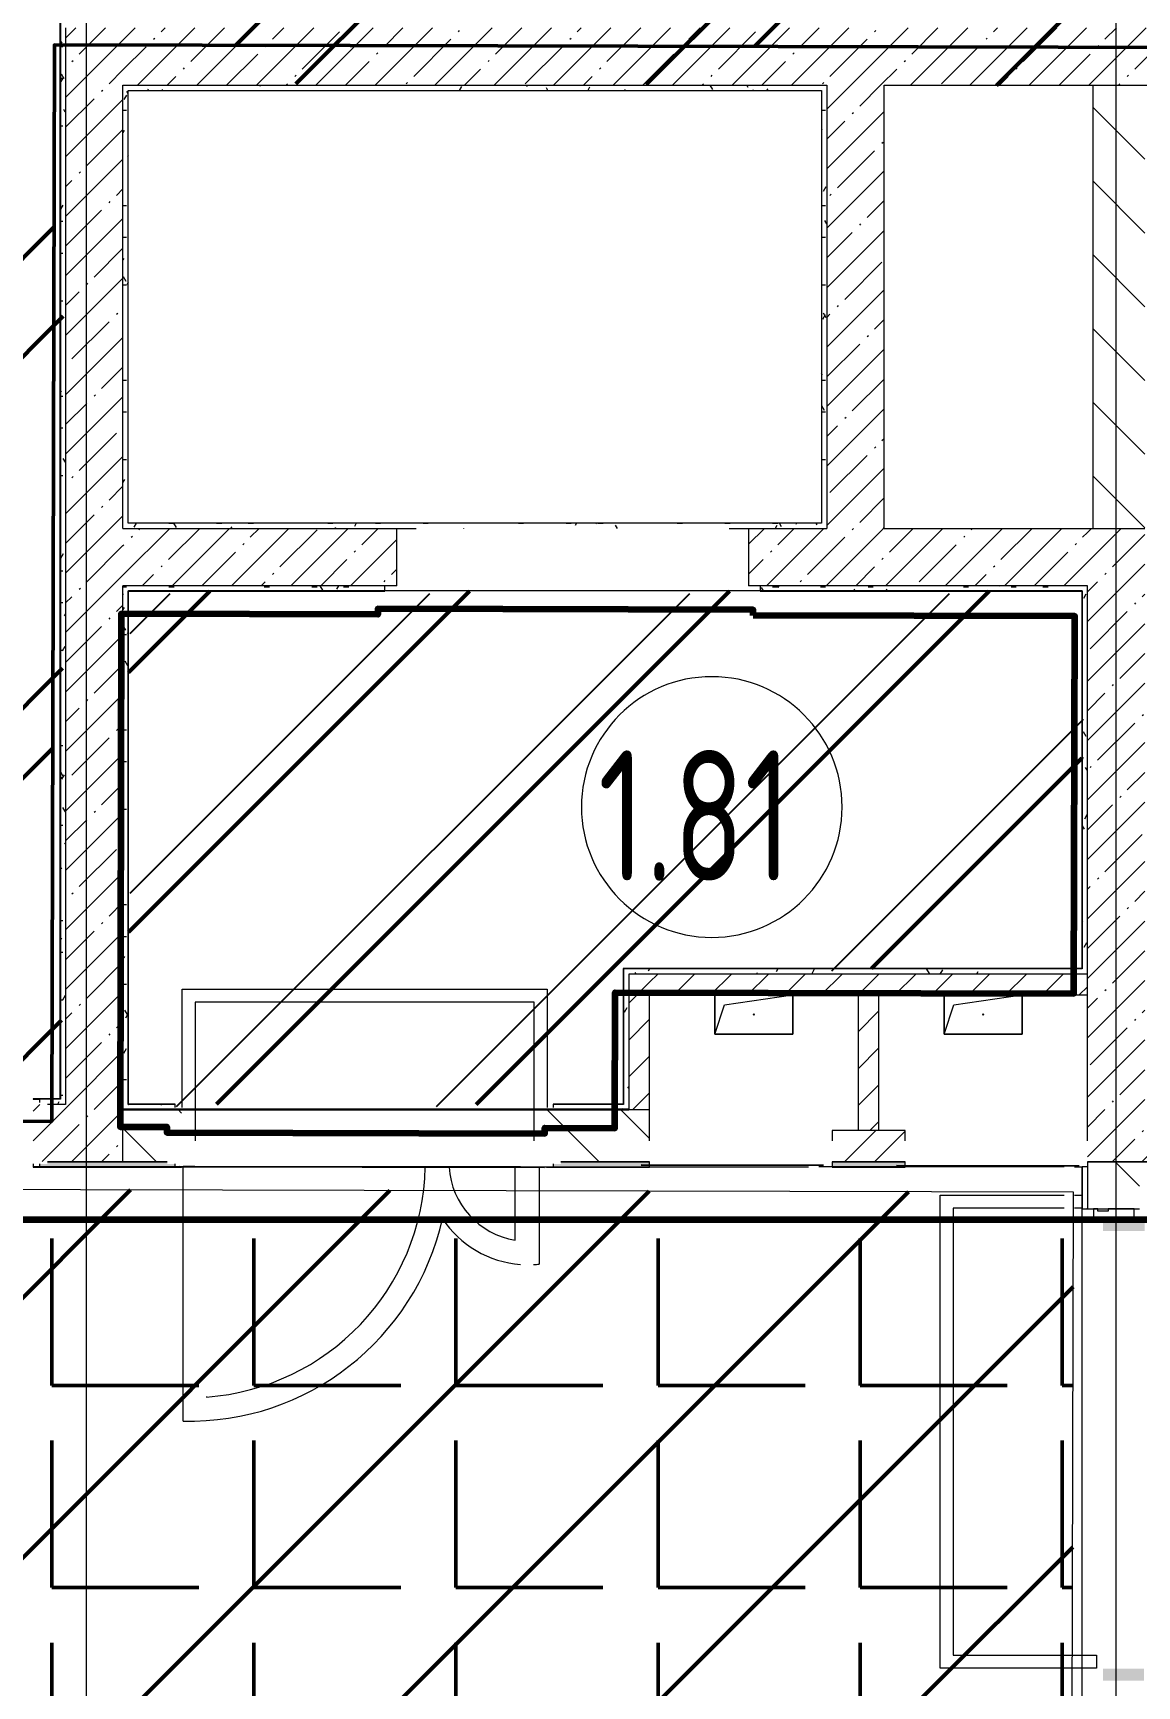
# Model space of a CAD drawing. Header units: millimetres. Extents: x -213547 to 415037, y -3642 to 106956.
# Drawn here: x 94520 to 98754, y 11253 to 17594 of the extents above; entities that cross this region are included whole.
import ezdxf

# ---------------------------------------------------------------- set-up
doc = ezdxf.new("R2010")
doc.units = ezdxf.units.MM
for name, color, linetype, lineweight in [('10)FK4', 3, 'Continuous', 50), ('1005 Краска CF15.1', 3, 'Continuous', 50), ('1014 Краска CF1.3', 64, 'Continuous', 158), ('1048 Монтаж CF6', 92, 'Continuous', 50), ('2)CF1', 5, 'Continuous', 30), ('947 Штук ЛК CF15.1', 3, 'Continuous', 50), ('950 Штук CF1 CF13 CF1.3', 3, 'Continuous', 50), ('953 СКБ ЛК CF15.1', 3, 'Continuous', 50), ('A-AREA-BNDY', 7, 'Continuous', 5), ('A-AREA-IDEN', 7, 'Continuous', 9), ('A-FLOR', 7, 'Continuous', 9), ('A-GENM', 7, 'Continuous', 9), ('A-GLAZ-CWMG', 7, 'Continuous', 9), ('A-GLAZ-CWMG-1', 7, 'Continuous', 20), ('A-WALL', 7, 'Continuous', 5), ('I-WALL', 7, 'Continuous', 5), ('Оси', 7, 'Continuous', 9)]:
    doc.layers.add(name, color=color, linetype=linetype, lineweight=lineweight)
doc.layers.add('3) CF3 монтаж', color=152, linetype='Continuous')
doc.layers.add('A-FLOR-PATT-1', color=7, linetype='Continuous', lineweight=9, true_color=0xeef6ff, transparency=0.5)
doc.layers.add('A-WALL-1', color=9, linetype='Continuous', lineweight=5, true_color=0x808080)
doc.layers.add('A-WALL-FNSH-1', color=9, linetype='Continuous', lineweight=5, true_color=0x808080)
doc.styles.add('СПДС', font='ГОСТ тип А.ttf', dxfattribs={"width": 0.9})
pattern_1 = [(135, (64.7, -136.06), (-141.42136, -141.42136), [])]
pattern_2 = [(45, (64.7, -136.06), (-114.04925, 114.04925), []), (45, (178.75, -136.06), (-114.04925, 114.04925), [201.612, -40.322, 6.706, -33.617])]
pattern_3 = [(45, (64.7, -136.06), (-70.71068, 70.71068), [])]
pattern_4 = [(0, (64.7, -136.06), (243.84, 60.96), [20.117, -162.763, 20.117, -162.763, -975.36]), (0, (64.7, -136.06), (243.84, 60.96), [-365.76, 20.117, -345.643, 20.117, -162.763, -426.72]), (0, (64.7, -136.06), (243.84, 60.96), [-914.4, 20.117, -101.803, 20.117, -284.683]), (120, (156.14, -105.58), (-174.71291, 180.691634), [20.117, -162.763, 20.117, -162.763, -975.36]), (120, (156.14, -105.58), (-174.71291, 180.691634), [-365.76, 20.117, -345.643, 20.117, -162.763, -426.72]), (120, (156.14, -105.58), (-174.71291, 180.691634), [-914.4, 20.117, -101.803, 20.117, -284.683]), (240, (186.62, 16.34), (-69.12709, -241.651634), [20.117, -162.763, 20.117, -162.763, -975.36]), (240, (186.62, 16.34), (-69.12709, -241.651634), [-365.76, 20.117, -345.643, 20.117, -162.763, -426.72]), (240, (186.62, 16.34), (-69.12709, -241.651634), [-914.4, 20.117, -101.803, 20.117, -284.683])]

# ---------------------------------------------------------------- blocks, each defined once
blk = doc.blocks.new('GM_Отверстие прямоугольное _в плите_ - Отверстие-21620300-Объем проектирования 1 этажа')
at = {"layer": 'A-GENM'}
for p, q in [((-150, -75), (-150, 75)), ((-150, 75), (-150, -75)), ((-112.5, 37.5), (150, 75)), ((150, 75), (150, -75)), ((150, -75), (150, 75)), ((-150, -75), (-112.5, 37.5)), ((150, -75), (-150, -75)), ((-150, -75), (150, -75))]:
    blk.add_line(p, q, dxfattribs=at)
for start, end in [(360, 180), (180, 360)]:
    blk.add_arc((0, 0), 2.5, start, end, dxfattribs=at)
blk = doc.blocks.new('Прямоугольный импост - Импост структурный с накладкой - 160мм Темный-V271-Объем проектирования 1 этажа')
at = {"layer": 'A-GLAZ-CWMG-1'}
for p, q in [((0, 17), (-50, 17)), ((-50, 17), (-50, 0)), ((-50, 0), (-40, 0)), ((-40, 0), (-40, -40)), ((-10, -40), (-10, 0)), ((-10, 0), (0, 0)), ((0, 0), (0, 17)), ((-40, -40), (-50, -40)), ((-50, -40), (-50, -140)), ((0, -40), (-10, -40)), ((0, -140), (0, -40)), ((-50, -140), (0, -140))]:
    blk.add_line(p, q, dxfattribs=at)
blk = doc.blocks.new('Марка_Помещения - Номер-25198446-Объем проектирования 1 этажа')
at = {"layer": 'A-AREA-IDEN'}
for start, end in [(360, 180), (180, 360)]:
    blk.add_arc((0, 0), 2.5, start, end, dxfattribs=at)

msp = doc.modelspace()

# ---------------------------------------------------------------- hatches: boundary and pattern name
at = {"layer": '10)FK4'}
h = msp.add_hatch(dxfattribs=at)
h.set_pattern_fill('ANSI31', color=1, scale=444)
h.paths.add_polyline_path([(100608.3, 20488.4), (100294.3, 20489.1), (99129.4, 20491.8), (99129.5, 20566.8), (99130.3, 20895.8), (98246.3, 20897.9), (96610.3, 20901.7), (95121.4, 20926.2), (95117.7, 19372.2), (98656.7, 19363.9), (99147.7, 19362.8), (99147, 19070.8), (98661.5, 19071.9), (94955, 19080.6), (94959.4, 20926.6), (93360.4, 20930.4), (93360.3, 20909.4), (93102.3, 20910), (93084.7, 13422), (94591.7, 13418.5), (94601.4, 17548.5), (96302.8, 17544.5), (100601.4, 17534.4)])
at = {"layer": '1005 Краска CF15.1'}
h = msp.add_hatch(dxfattribs=at)
h.set_pattern_fill('ANSI31', color=256, scale=300)
h.paths.add_polyline_path([(100644.7, 20341.2), (100330.7, 20342), (99165.7, 20344.7), (99165.9, 20419.7), (99166.7, 20748.7), (98282.7, 20750.8), (96646.7, 20754.6), (95157.7, 20779.1), (95154.1, 19225.1), (98693.1, 19216.8), (99184.1, 19215.6), (99183.4, 18923.6), (98697.9, 18924.8), (94991.4, 18933.5), (94995.7, 20779.5), (93396.7, 20783.2), (93396.7, 20762.2), (93138.7, 20762.8), (93121.1, 13274.9), (94628.1, 13271.3), (94637.8, 17401.3), (96339.2, 17397.3), (100637.8, 17387.2)])
at = {"layer": '1048 Монтаж CF6'}
h = msp.add_hatch(dxfattribs=at)
h.set_pattern_fill('ANGLE', color=256, scale=111)
h.set_pattern_definition([(0, (0, 0), (0, 775.335), [563.88, -211.455]), (90, (0, 0), (-775.335, 5e-14), [563.88, -211.455])])
h.paths.add_polyline_path([(98511.1, 13147.3), (82778.7, 13184.2), (82778.7, 12963.9), (82778.7, 12923.9), (83491.7, 12923.9), (83491.7, 12878.9), (82776, 12878.9), (82771.7, 12878.4), (82771.7, 12868.9), (82728.4, 12868.9), (82725.2, 11508.9), (82771.7, 11508.9), (82846.7, 11507.9), (83441.7, 11507.9), (83521.7, 11498.9), (83521.7, 11434.9), (84781.7, 11434.9), (84781.7, 11444.9), (84801.7, 11444.9), (85055.7, 11434.9), (85055.7, 10484.9), (85474.7, 10484.9), (85474.7, 10463.9), (85524.7, 10463.9), (85524.7, 10363.9), (85514.7, 10323.9), (85524.7, 10323.9), (85524.7, 10306.9), (85564.7, 10306.9), (85564.7, 10303.9), (85609.7, 10303.9), (85609.7, 10258.5), (85658.8, 10258.4), (87584.7, 10253.9), (87584.7, 10303.9), (87583.2, 10306.9), (87574.7, 10306.9), (87574.7, 10323.9), (87584.7, 10363.9), (87574.7, 10363.9), (87574.7, 10463.9), (87624.7, 10463.9), (89374.7, 10463.9), (89423.7, 10463.9), (89423.7, 10483.9), (89423.7, 10484.9), (90049.7, 10484.9), (90073.9, 10463.9), (90099.7, 10463.9), (90099.7, 10413.9), (90109.7, 10413.9), (90109.7, 10409), (91389.7, 10406), (91389.7, 10413.9), (91399.7, 10463.9), (91434.7, 10463.9), (91434.7, 10471.9), (91449.7, 10471.9), (91449.7, 10484.9), (92574.7, 10484.9), (92614.7, 10471.9), (92614.7, 10403.1), (93484.7, 10401.1), (93484.7, 10463.9), (93484.7, 10471.9), (93524.7, 10471.9), (93524.7, 10484.9), (97423.9, 10484.9), (97425.3, 11111.8), (97462.7, 11111.7), (97462.7, 11204.9), (98506.6, 11204.9)])
at = {"layer": '2)CF1'}
h = msp.add_hatch(dxfattribs=at)
h.set_pattern_fill('ANSI31', color=256, scale=222)
h.paths.add_polyline_path([(98543.7, 15452.9), (96783.7, 15452.9), (96783.7, 14004.9), (98543.7, 14004.9)])
h.paths.add_polyline_path([(96783.7, 15452.9), (94885.7, 15452.9), (94885.7, 13484.9), (95064.7, 13484.9), (96514.7, 13484.1), (96514.7, 13484.9), (96783.7, 13484.9)])
h = msp.add_hatch(dxfattribs=at)
h.set_pattern_fill('ANSI31', color=256, scale=222)
h.paths.add_polyline_path([(98511.1, 13147.3), (82778.7, 13184.2), (82778.7, 12963.9), (82778.7, 12923.9), (83491.7, 12923.9), (83491.7, 12878.9), (82776, 12878.9), (82771.7, 12878.4), (82771.7, 12868.9), (82728.4, 12868.9), (82725.2, 11508.9), (82771.7, 11508.9), (82846.7, 11507.9), (83441.7, 11507.9), (83521.7, 11498.9), (83521.7, 11434.9), (84781.7, 11434.9), (84781.7, 11444.9), (84801.7, 11444.9), (85055.7, 11434.9), (85055.7, 10484.9), (85474.7, 10484.9), (85474.7, 10463.9), (85524.7, 10463.9), (85524.7, 10363.9), (85514.7, 10323.9), (85524.7, 10323.9), (85524.7, 10306.9), (85564.7, 10306.9), (85564.7, 10303.9), (85609.7, 10303.9), (85609.7, 10258.5), (85658.8, 10258.4), (87584.7, 10253.9), (87584.7, 10303.9), (87583.2, 10306.9), (87574.7, 10306.9), (87574.7, 10323.9), (87584.7, 10363.9), (87574.7, 10363.9), (87574.7, 10463.9), (87624.7, 10463.9), (89374.7, 10463.9), (89423.7, 10463.9), (89423.7, 10483.9), (89423.7, 10484.9), (90049.7, 10484.9), (90073.9, 10463.9), (90099.7, 10463.9), (90099.7, 10413.9), (90109.7, 10413.9), (90109.7, 10409), (91389.7, 10406), (91389.7, 10413.9), (91399.7, 10463.9), (91434.7, 10463.9), (91434.7, 10471.9), (91449.7, 10471.9), (91449.7, 10484.9), (92574.7, 10484.9), (92614.7, 10471.9), (92614.7, 10403.1), (93484.7, 10401.1), (93484.7, 10463.9), (93484.7, 10471.9), (93524.7, 10471.9), (93524.7, 10484.9), (97423.9, 10484.9), (97425.3, 11111.8), (97462.7, 11111.7), (97462.7, 11204.9), (98506.6, 11204.9)])
at = {"layer": '3) CF3 монтаж'}
h = msp.add_hatch(dxfattribs=at)
h.set_pattern_fill('ANSI31', color=256, scale=222, style=0)
h.set_pattern_definition([(45, (1705.15, -22074.2), (-498.404, 498.404), [])])
h.paths.add_polyline_path([(95070.6, 13475.5), (96789.6, 13476.5), (96788.9, 13596.5), (96752.5, 13731.7), (96789.6, 13731.8), (96789.6, 13996.5), (97053.4, 13996.5), (97053.4, 14032.9), (97188.6, 13996.5), (98549.6, 13996.5), (98549.6, 15444.5), (94891.6, 15444.5), (94891.6, 13476.5), (95070.6, 13476.5)])
h.paths.add_polyline_path([(96523.9, 13960.1), (96388.6, 13996.3), (96523.8, 14032.6)])
h.paths.add_polyline_path([(96752.2, 14261.3), (96788.4, 14396.5), (96824.7, 14261.3)])
at = {"layer": '947 Штук ЛК CF15.1'}
h = msp.add_hatch(dxfattribs=at)
h.set_pattern_fill('ANSI31', color=256, scale=300)
h.paths.add_polyline_path([(100644.7, 20341.2), (100330.7, 20342), (99165.7, 20344.7), (99165.9, 20419.7), (99166.7, 20748.7), (98282.7, 20750.8), (96646.7, 20754.6), (95157.7, 20779.1), (95154.1, 19225.1), (98693.1, 19216.8), (99184.1, 19215.6), (99183.4, 18923.6), (98697.9, 18924.8), (94991.4, 18933.5), (94995.7, 20779.5), (93396.7, 20783.2), (93396.7, 20762.2), (93138.7, 20762.8), (93121.1, 13274.9), (94628.1, 13271.3), (94637.8, 17401.3), (96339.2, 17397.3), (100637.8, 17387.2)])
at = {"layer": '950 Штук CF1 CF13 CF1.3'}
h = msp.add_hatch(dxfattribs=at)
h.set_pattern_fill('ANSI31', color=256, scale=222)
h.paths.add_polyline_path([(98543.7, 15452.9), (96783.7, 15452.9), (96783.7, 14004.9), (98543.7, 14004.9)])
h.paths.add_polyline_path([(96783.7, 15452.9), (94885.7, 15452.9), (94885.7, 13484.9), (95064.7, 13484.9), (96514.7, 13484.1), (96514.7, 13484.9), (96783.7, 13484.9)])
h = msp.add_hatch(dxfattribs=at)
h.set_pattern_fill('ANSI31', color=256, scale=222)
h.paths.add_polyline_path([(98511.1, 13147.3), (82778.7, 13184.2), (82778.7, 12963.9), (82778.7, 12923.9), (83491.7, 12923.9), (83491.7, 12878.9), (82776, 12878.9), (82771.7, 12878.4), (82771.7, 12868.9), (82728.4, 12868.9), (82725.2, 11508.9), (82771.7, 11508.9), (82846.7, 11507.9), (83441.7, 11507.9), (83521.7, 11498.9), (83521.7, 11434.9), (84781.7, 11434.9), (84781.7, 11444.9), (84801.7, 11444.9), (85055.7, 11434.9), (85055.7, 10484.9), (85474.7, 10484.9), (85474.7, 10463.9), (85524.7, 10463.9), (85524.7, 10363.9), (85514.7, 10323.9), (85524.7, 10323.9), (85524.7, 10306.9), (85564.7, 10306.9), (85564.7, 10303.9), (85609.7, 10303.9), (85609.7, 10258.5), (85658.8, 10258.4), (87584.7, 10253.9), (87584.7, 10303.9), (87583.2, 10306.9), (87574.7, 10306.9), (87574.7, 10323.9), (87584.7, 10363.9), (87574.7, 10363.9), (87574.7, 10463.9), (87624.7, 10463.9), (89374.7, 10463.9), (89423.7, 10463.9), (89423.7, 10483.9), (89423.7, 10484.9), (90049.7, 10484.9), (90073.9, 10463.9), (90099.7, 10463.9), (90099.7, 10413.9), (90109.7, 10413.9), (90109.7, 10409), (91389.7, 10406), (91389.7, 10413.9), (91399.7, 10463.9), (91434.7, 10463.9), (91434.7, 10471.9), (91449.7, 10471.9), (91449.7, 10484.9), (92574.7, 10484.9), (92614.7, 10471.9), (92614.7, 10403.1), (93484.7, 10401.1), (93484.7, 10463.9), (93484.7, 10471.9), (93524.7, 10471.9), (93524.7, 10484.9), (97423.9, 10484.9), (97425.3, 11111.8), (97462.7, 11111.7), (97462.7, 11204.9), (98506.6, 11204.9)])
at = {"layer": '953 СКБ ЛК CF15.1'}
h = msp.add_hatch(dxfattribs=at)
h.set_pattern_fill('ANSI31', color=256, scale=300)
h.paths.add_polyline_path([(100644.7, 20341.2), (100330.7, 20342), (99165.7, 20344.7), (99165.9, 20419.7), (99166.7, 20748.7), (98282.7, 20750.8), (96646.7, 20754.6), (95157.7, 20779.1), (95154.1, 19225.1), (98693.1, 19216.8), (99184.1, 19215.6), (99183.4, 18923.6), (98697.9, 18924.8), (94991.4, 18933.5), (94995.7, 20779.5), (93396.7, 20783.2), (93396.7, 20762.2), (93138.7, 20762.8), (93121.1, 13274.9), (94628.1, 13271.3), (94637.8, 17401.3), (96339.2, 17397.3), (100637.8, 17387.2)])
at = {"layer": 'A-FLOR-PATT-1'}
h = msp.add_hatch(color=256, dxfattribs=at)
h.paths.add_polyline_path([(98781.5, 11273.9), (98781.5, 11318.9), (98624.3, 11318.9), (98624.3, 11273.9), (98768.9, 11273.9)])
h.paths.add_polyline_path([(82778.7, 11453.9), (83521.7, 11453.9), (83521.7, 11498.9), (82778.7, 11498.9), (82778.7, 11463.9)])
h.paths.add_polyline_path([(82838.2, 12878.9), (83491.7, 12878.9), (83491.7, 12923.9), (82778.7, 12923.9), (82778.7, 12878.9)])
h.paths.add_polyline_path([(98624.3, 12998.9), (98784.7, 12998.9), (98784.7, 13043.9), (98744.3, 13043.9), (98744.3, 13033.9), (98644.3, 13033.9), (98644.3, 13043.9), (98624.3, 13043.9), (98624.3, 13033.9)])
at = {"layer": 'I-WALL'}
h = msp.add_hatch(dxfattribs=at)
h.set_pattern_fill('FP_191', color=256, style=0, pattern_type=2)
h.set_pattern_definition(pattern_4)
h.paths.add_polyline_path([(94644.7, 13503.9), (94642.8, 17633.9), (94624.7, 17633.9), (94624.7, 13504.9), (94642.8, 13504)])
h = msp.add_hatch(dxfattribs=at)
h.set_pattern_fill('FP_1', color=256, style=0, pattern_type=2)
h.set_pattern_definition(pattern_2)
h.paths.add_polyline_path([(94644.7, 13483.9), (94864.7, 13483.9), (94864.7, 17613.9), (94644.7, 17613.9), (94644.7, 13636.4)])
h = msp.add_hatch(dxfattribs=at)
h.set_pattern_fill('FP_1', color=256, style=0, pattern_type=2)
h.set_pattern_definition(pattern_2)
h.paths.add_polyline_path([(95826.8, 17393.9), (100864.7, 17393.9), (100864.7, 17613.9), (94864.7, 17613.9), (94864.7, 17393.9), (95821.7, 17393.9)])
h = msp.add_hatch(dxfattribs=at)
h.set_pattern_fill('FP_191', color=256, style=0, pattern_type=2)
h.set_pattern_definition(pattern_4)
h.paths.add_polyline_path([(94864.7, 17373.9), (97544.7, 17373.9), (97544.7, 17393.9), (94864.7, 17393.9)])
h = msp.add_hatch(dxfattribs=at)
h.set_pattern_fill('FP_191', color=256, style=0, pattern_type=2)
h.set_pattern_definition(pattern_4)
h.paths.add_polyline_path([(94864.7, 15693.9), (94884.7, 15693.9), (94884.7, 17373.9), (94864.7, 17373.9), (94864.7, 15713.9)])
h = msp.add_hatch(dxfattribs=at)
h.set_pattern_fill('FP_191', color=256, style=0, pattern_type=2)
h.set_pattern_definition(pattern_4)
h.paths.add_polyline_path([(97544.7, 15713.9), (97564.7, 15713.9), (97564.7, 17393.9), (97544.7, 17393.9), (97544.7, 16816.4)])
h = msp.add_hatch(dxfattribs=at)
h.set_pattern_fill('FP_1', color=256, style=0, pattern_type=2)
h.set_pattern_definition(pattern_2)
h.paths.add_polyline_path([(97564.7, 15693.9), (97784.7, 15693.9), (97784.7, 17393.9), (97564.7, 17393.9), (97564.7, 16816.4)])
h = msp.add_hatch(dxfattribs=at)
h.set_pattern_fill('FP_23', color=256, style=0, pattern_type=2)
h.set_pattern_definition(pattern_1)
h.paths.add_polyline_path([(98584.7, 15693.9), (98784.7, 15693.9), (98784.7, 17393.9), (98584.7, 17393.9), (98584.7, 16816.4)])
h = msp.add_hatch(dxfattribs=at)
h.set_pattern_fill('FP_1', color=256, style=0, pattern_type=2)
h.set_pattern_definition(pattern_2)
h.paths.add_polyline_path([(97784.7, 15473.9), (98564.7, 15473.9), (98564.7, 15693.9), (97264.7, 15693.9), (97264.7, 15473.9), (97564.7, 15473.9)])
h.paths.add_polyline_path([(95869.7, 15473.9), (95914.7, 15473.9), (95914.7, 15693.9), (94864.7, 15693.9), (94864.7, 15473.9), (95859.7, 15473.9)])
h = msp.add_hatch(dxfattribs=at)
h.set_pattern_fill('FP_191', color=256, style=0, pattern_type=2)
h.set_pattern_definition(pattern_4)
h.paths.add_polyline_path([(97564.7, 15693.9), (97564.7, 15713.9), (94884.7, 15713.9), (94884.7, 15693.9), (97264.7, 15693.9)])
h = msp.add_hatch(dxfattribs=at)
h.set_pattern_fill('FP_1', color=256, style=0, pattern_type=2)
h.set_pattern_definition(pattern_2)
h.paths.add_polyline_path([(98564.7, 13483.9), (98784.7, 13483.9), (98784.7, 15693.9), (98564.7, 15693.9), (98564.7, 13636.4)])
h = msp.add_hatch(dxfattribs=at)
h.set_pattern_fill('FP_191', color=256, style=0, pattern_type=2)
h.set_pattern_definition(pattern_4)
h.paths.add_polyline_path([(94864.7, 13463.9), (94884.7, 13463.9), (94884.7, 13483.9)])
h.paths.add_polyline_path([(94864.7, 13463.9), (94884.7, 13484.9), (94884.7, 15473.9), (94864.7, 15473.9), (94864.7, 13483.9)])
h = msp.add_hatch(dxfattribs=at)
h.set_pattern_fill('FP_191', color=256, style=0, pattern_type=2)
h.set_pattern_definition(pattern_4)
h.paths.add_polyline_path([(98564.7, 15453.9), (98564.7, 15473.9), (97309.7, 15473.9), (97309.7, 15453.9), (98544.7, 15453.9)])
h.paths.add_polyline_path([(95440.4, 15453.9), (95869.7, 15453.9), (95869.7, 15473.9), (94884.7, 15473.9), (94885.7, 15453.9), (95423.7, 15453.9)])
h = msp.add_hatch(dxfattribs=at)
h.set_pattern_fill('FP_191', color=256, style=0, pattern_type=2)
h.set_pattern_definition(pattern_4)
h.paths.add_polyline_path([(98564.7, 13983.9), (98564.7, 15453.9), (98544.7, 15452.9), (98544.7, 13983.9)])
h = msp.add_hatch(dxfattribs=at)
h.set_pattern_fill('FP_191', color=256, style=0, pattern_type=2)
h.set_pattern_definition(pattern_4)
h.paths.add_polyline_path([(96784.7, 13983.9), (98544.7, 13983.9), (98543.7, 14003.9), (96784.7, 14003.9)])
h = msp.add_hatch(dxfattribs=at)
h.set_pattern_fill('FP_191', color=256, style=0, pattern_type=2)
h.set_pattern_definition(pattern_4)
h.paths.add_polyline_path([(96804.7, 13463.9), (96804.7, 13983.9), (96784.7, 13983.7), (96784.7, 13463.9)])
h = msp.add_hatch(dxfattribs=at)
h.set_pattern_fill('FP_22', color=256, style=0, pattern_type=2)
h.set_pattern_definition(pattern_3)
h.paths.add_polyline_path([(96804.7, 13463.9), (96884.7, 13463.9), (96884.7, 13983.9), (96804.7, 13983.9), (96804.7, 13636.4)])
h = msp.add_hatch(dxfattribs=at)
h.set_pattern_fill('FP_22', color=256, style=0, pattern_type=2)
h.set_pattern_definition(pattern_3)
h.paths.add_polyline_path([(96884.7, 13903.9), (98564.7, 13903.9), (98564.7, 13983.9), (96884.7, 13983.9)])
h = msp.add_hatch(dxfattribs=at)
h.set_pattern_fill('FP_22', color=256, style=0, pattern_type=2)
h.set_pattern_definition(pattern_3)
h.paths.add_polyline_path([(97764.7, 13383.9), (97764.7, 13903.9), (97684.7, 13903.9), (97684.7, 13383.9), (97737.4, 13383.9)])
h = msp.add_hatch(dxfattribs=at)
h.set_pattern_fill('FP_1', color=256, style=0, pattern_type=2)
h.set_pattern_definition(pattern_2)
h.paths.add_polyline_path([(94864.7, 13263.9), (94864.7, 13483.9), (94519.7, 13483.9), (94519.7, 13263.9), (94644.7, 13263.9)])
h.paths.add_polyline_path([(93064.7, 13263.9), (93119.7, 13263.9), (93119.7, 13483.9), (92874.7, 13483.9), (92874.7, 13263.9)])
h = msp.add_hatch(dxfattribs=at)
h.set_pattern_fill('FP_191', color=256, style=0, pattern_type=2)
h.set_pattern_definition(pattern_4)
h.paths.add_polyline_path([(94642.8, 13483.9), (94644.7, 13483.9), (94642.8, 13503.9), (94544.7, 13503.9), (94544.7, 13491.9), (94574.7, 13491.4), (94574.7, 13483.9), (94624.7, 13483.9)])
h = msp.add_hatch(dxfattribs=at)
h.set_pattern_fill('FP_23', color=256, style=0, pattern_type=2)
h.set_pattern_definition(pattern_1)
h.paths.add_polyline_path([(96705.9, 13263.9), (96884.7, 13263.9), (96884.7, 13463.9), (96489.7, 13463.9), (96489.7, 13263.9), (96544.7, 13263.9)])
h.paths.add_polyline_path([(95034.7, 13263.9), (95089.7, 13263.9), (95089.7, 13463.9), (94864.7, 13463.9), (94864.7, 13263.9), (94984, 13263.9)])
h = msp.add_hatch(dxfattribs=at)
h.set_pattern_fill('FP_191', color=256, style=0, pattern_type=2)
h.set_pattern_definition(pattern_4)
h.paths.add_polyline_path([(96783.9, 13463.9), (96784.7, 13463.9), (96783.7, 13483.9), (96514.7, 13483.9), (96514.7, 13471.9), (96544.7, 13471.9), (96544.7, 13463.9), (96705.9, 13463.9)])
h.paths.add_polyline_path([(95034.7, 13463.9), (95034.7, 13471.9), (95064.7, 13471.9), (95064.7, 13483.9), (94885.7, 13483.9), (94884.7, 13463.9), (95025.7, 13463.9)])
h = msp.add_hatch(dxfattribs=at)
h.set_pattern_fill('FP_1', color=256, style=0, pattern_type=2)
h.set_pattern_definition(pattern_2)
h.paths.add_polyline_path([(100464.7, 13263.9), (100664.7, 13263.9), (100664.7, 13483.9), (100464.7, 13483.9), (100464.7, 13310.9)])
h.paths.add_polyline_path([(98564.7, 13263.9), (99764.7, 13263.9), (99764.7, 13483.9), (98564.7, 13483.9), (98564.7, 13343.9)])
h = msp.add_hatch(dxfattribs=at)
h.set_pattern_fill('FP_79', color=256, style=0, pattern_type=2)
h.set_pattern_definition([(45, (64.7, -136.06), (-171.0739, 171.0739), []), (45, (178.75, -136.06), (-171.0739, 171.0739), [])])
h.paths.add_polyline_path([(97737.4, 13263.9), (97864.7, 13263.9), (97864.7, 13383.9), (97584.7, 13383.9), (97584.7, 13263.9), (97684.7, 13263.9)])
h = msp.add_hatch(dxfattribs=at)
h.set_pattern_fill('FP_191', color=256, style=0, pattern_type=2)
h.set_pattern_definition(pattern_4)
h.paths.add_polyline_path([(97584.7, 13243.9), (97864.7, 13243.9), (97864.7, 13263.9), (97584.7, 13263.9)])
h.paths.add_polyline_path([(96884.7, 13243.9), (96884.7, 13263.9), (96544.7, 13263.9), (96544.7, 13255.9), (96514.7, 13255.9), (96514.7, 13243.9), (96804.7, 13243.9)])
h.paths.add_polyline_path([(92314.7, 13243.9), (93094.7, 13243.9), (93094.7, 13255.9), (93064.7, 13255.9), (93064.7, 13263.9), (92344.7, 13263.9), (92344.7, 13255.9), (92314.7, 13255.9)])
h.paths.add_polyline_path([(89694.7, 13243.9), (91364.7, 13243.9), (91364.7, 13255.9), (91334.7, 13255.9), (91334.7, 13263.9), (89454.7, 13263.9), (89454.7, 13255.9), (89424.7, 13255.9), (89424.7, 13243.9), (89614.7, 13243.9)])
h.paths.add_polyline_path([(94624.7, 13243.9), (95064.7, 13243.9), (95064.7, 13255.9), (95034.7, 13255.9), (95034.7, 13263.9), (94574.7, 13263.9), (94574.7, 13255.9), (94544.7, 13255.9), (94544.7, 13243.9)])
h.paths.add_polyline_path([(84931.1, 13243.9), (85204.7, 13243.9), (85204.7, 13255.9), (85174.7, 13255.9), (85174.7, 13263.9), (82778.7, 13263.9), (82778.7, 13243.9), (84814.7, 13243.9)])
h.paths.add_polyline_path([(86334.7, 13243.9), (86683.1, 13243.9), (86683.1, 13263.9), (86184.7, 13263.9), (86184.7, 13255.9), (86154.7, 13255.9), (86154.7, 13243.9)])
h.paths.add_polyline_path([(87383.1, 13243.9), (87564.7, 13243.9), (87564.7, 13263.9), (87383.1, 13263.9)])
h.paths.add_polyline_path([(88314.7, 13243.9), (88474.7, 13243.9), (88474.7, 13255.9), (88444.7, 13255.9), (88444.7, 13263.9), (88264.7, 13263.9), (88264.7, 13243.9)])
h = msp.add_hatch(dxfattribs=at)
h.set_pattern_fill('FP_23', color=256, style=0, pattern_type=2)
h.set_pattern_definition(pattern_1)
h.paths.add_polyline_path([(98764.7, 10463.9), (98764.7, 11183.9), (98564.7, 11183.9), (98564.7, 10463.9), (98753.7, 10463.9)])
h.paths.add_polyline_path([(98564.7, 13083.9), (98764.7, 13083.9), (98764.7, 13263.9), (98564.7, 13263.9), (98564.7, 13106.4)])

# ---------------------------------------------------------------- linework, layer by layer
for points in [[(95082.3, 13246.3), (96482.3, 13243)], [(96852.4, 13252.2), (97552.4, 13250.5)], [(97832.3, 13249.9), (98532.3, 13248.2)]]:
    msp.add_lwpolyline(points)
at = {"layer": '10)FK4', "flags": 128}
msp.add_lwpolyline([(93084.7, 13422), (94591.7, 13418.5), (94601.4, 17548.5), (96302.8, 17544.5), (100601.4, 17534.4), (100608.3, 20488.4)], dxfattribs=at)
at = {"layer": '1014 Краска CF1.3', "flags": 128}
msp.add_lwpolyline([(97282.3, 15360.2), (97282.4, 15381.2), (95842.4, 15384.5), (95842.3, 15363.5), (94858.3, 15365.8), (94853.7, 13397.8), (95032.7, 13397.4), (95032.6, 13376.4), (96482.6, 13373), (96482.7, 13394), (96751.7, 13393.4), (96752.9, 13913.4), (98512.9, 13909.3), (98516.3, 15357.3)], close=True, dxfattribs=at)
at = {"layer": '1014 Краска CF1.3'}
msp.add_lwpolyline([(85055.7, 13042.9), (120423.7, 13042.9), (120423.7, 12113.9), (121253.7, 12093.9), (121274.7, 10263.9), (100873.7, 10263.9), (100873.7, 10983.9), (97462.7, 11004.9), (97463.7, 10284.9), (85034.7, 10284.9)], close=True, dxfattribs=at)
at = {"layer": '2)CF1'}
msp.add_lwpolyline([(94864.7, 13463.9), (96804.7, 13463.9)], dxfattribs=at)
at = {"layer": 'A-AREA-BNDY', "flags": 128}
for points in [[(97282.3, 15360.2), (97282.4, 15381.2), (95842.4, 15384.5), (95842.3, 15363.5), (94858.3, 15365.8), (94853.7, 13397.8), (95032.7, 13397.4), (95032.6, 13376.4), (96482.6, 13373), (96482.7, 13394), (96751.7, 13393.4), (96752.9, 13913.4), (98512.9, 13909.3), (98516.3, 15357.3)], [(82729.2, 13184.3), (82724.9, 11376.3), (85018.9, 11370.9), (85016.7, 10420.9), (85435.7, 10419.9), (85435.6, 10398.9), (85470.6, 10398.9), (85470.3, 10258.9), (85658.8, 10258.4), (89121.8, 10250.3), (89385.3, 10249.7), (89385.7, 10410.7), (97423.6, 10391.8), (97425.3, 11111.8), (98506.3, 11109.3), (98511.1, 13147.3)]]:
    msp.add_lwpolyline(points, close=True, dxfattribs=at)
at = {"layer": 'A-FLOR'}
for p, q in [((94624.7, 17633.9), (94624.7, 13504.9)), ((97784.7, 17393.9), (98584.7, 17393.9)), ((94884.7, 13484.9), (94884.7, 15453.9)), ((98544.7, 15453.9), (94885.7, 15453.9)), ((98544.7, 15452.9), (98544.7, 14003.9)), ((98543.7, 14003.9), (96784.7, 14003.9)), ((96784.7, 14003.9), (96784.7, 13483.9)), ((95092.2, 13926.1), (96492.2, 13926.1)), ((95092.2, 13471.9), (95092.2, 13926.1)), ((96492.2, 13926.1), (96492.2, 13471.9)), ((96442.2, 13876.1), (95142.2, 13876.1)), ((95142.2, 13876.1), (95142.2, 13343.9)), ((96442.2, 13343.9), (96442.2, 13876.1)), ((95064.7, 13483.9), (94885.7, 13483.9)), ((95064.7, 13471.9), (95064.7, 13483.9)), ((96514.7, 13483.9), (96514.7, 13471.9)), ((96783.7, 13483.9), (96514.7, 13483.9)), ((94519.7, 13255.9), (94519.7, 13243.9)), ((95064.7, 13243.9), (95064.7, 13255.9)), ((96514.7, 13255.9), (96514.7, 13243.9)), ((95139.7, 13243.9), (94519.7, 13243.9)), ((95095.1, 12269.2), (95095.1, 13246.9)), ((95095.1, 13246.9), (95139.7, 13246.9)), ((96389.7, 13243.9), (95189.7, 13243.9)), ((96024.5, 13243.4), (96115.4, 13243.4)), ((96369.7, 12963.1), (96369.7, 13243.9)), ((96439.7, 13243.9), (97494.7, 13243.9)), ((96461.5, 13243.9), (96461.5, 12871.2)), ((98474.7, 13243.9), (97534.7, 13243.9)), ((98514.7, 13243.9), (98544.7, 13243.9)), ((97999.5, 13136.2), (98474.7, 13136.2)), ((97999.5, 11321), (97999.5, 13136.2)), ((98514.7, 13136.2), (98544.7, 13136.2)), ((98474.7, 13086.2), (98049.5, 13086.2)), ((98049.5, 13086.2), (98049.5, 11371)), ((98544.7, 13086.2), (98514.7, 13086.2)), ((95185.1, 12363.9), (95185.1, 12361.3)), ((98049.5, 11371), (98599.5, 11371)), ((98599.5, 11371), (98599.5, 11321)), ((98599.5, 11321), (97999.5, 11321))]:
    msp.add_line(p, q, dxfattribs=at)
for centre, radius, start, end in [((95119.7, 13263.9), 905, 274.14371, 358.70203), ((95119.7, 13263.9), 905, 274.14371, 358.70203), ((96419.7, 13263.9), 305, 183.85394, 260.56466), ((96419.7, 13263.9), 305, 183.85394, 260.56466), ((95119.7, 13263.9), 995, 268.58294, 347.32946), ((95119.7, 13263.9), 995, 268.58294, 347.32946), ((96419.7, 13263.9), 395, 213.54048, 265.63343), ((96419.7, 13263.9), 395, 213.54048, 265.63343), ((96419.7, 13263.9), 395, 272.90796, 276.07108), ((96419.7, 13263.9), 395, 272.90796, 276.07108)]:
    msp.add_arc(centre, radius, start, end, dxfattribs=at)
at = {"layer": 'A-WALL'}
for p, q in [((94884.7, 15453.9), (94885.7, 15453.9)), ((98544.7, 15453.9), (98544.7, 15452.9)), ((98544.7, 14003.9), (98543.7, 14003.9)), ((94624.7, 13503.9), (94544.7, 13503.9)), ((94624.7, 13504.9), (94624.7, 13503.9)), ((94884.7, 13483.9), (94884.7, 13484.9)), ((94884.7, 13483.9), (94885.7, 13483.9)), ((96784.7, 13483.9), (96783.7, 13483.9)), ((97584.7, 13263.9), (97864.7, 13263.9)), ((97864.7, 13263.9), (97584.7, 13263.9)), ((98544.7, 13243.9), (98544.7, 13083.9))]:
    msp.add_line(p, q, dxfattribs=at)
at = {"layer": 'A-WALL-1'}
for p, q in [((94644.7, 17613.9), (94644.7, 13483.9)), ((94864.7, 15693.9), (94864.7, 17393.9)), ((94864.7, 17393.9), (97564.7, 17393.9)), ((94884.7, 17373.9), (97544.7, 17373.9)), ((94884.7, 15713.9), (94884.7, 17373.9)), ((97544.7, 17373.9), (97544.7, 15713.9)), ((97564.7, 17393.9), (97564.7, 15693.9)), ((97784.7, 15693.9), (97784.7, 17393.9)), ((98584.7, 17393.9), (100252.7, 17393.9)), ((98584.7, 17393.9), (98584.7, 15693.9)), ((94864.7, 15693.9), (95989.7, 15693.9)), ((97544.7, 15713.9), (94884.7, 15713.9)), ((95914.7, 15473.9), (95914.7, 15693.9)), ((97189.7, 15693.9), (97564.7, 15693.9)), ((97264.7, 15693.9), (97264.7, 15473.9)), ((97784.7, 15693.9), (98784.7, 15693.9)), ((94864.7, 13263.9), (94864.7, 15473.9)), ((95914.7, 15473.9), (94864.7, 15473.9)), ((95869.7, 15453.9), (95869.7, 15473.9)), ((98564.7, 15473.9), (97264.7, 15473.9)), ((97309.7, 15473.9), (97309.7, 15453.9)), ((98564.7, 13343.9), (98564.7, 15473.9)), ((96804.7, 13983.9), (96804.7, 13463.9)), ((98564.7, 13983.9), (96804.7, 13983.9)), ((96884.7, 13343.9), (96884.7, 13903.9)), ((96884.7, 13903.9), (97684.7, 13903.9)), ((97684.7, 13903.9), (97684.7, 13383.9)), ((97764.7, 13903.9), (98564.7, 13903.9)), ((97764.7, 13383.9), (97764.7, 13903.9)), ((94544.7, 13503.9), (94544.7, 13491.9)), ((94644.7, 13483.9), (94574.7, 13483.9)), ((95034.7, 13463.9), (94864.7, 13463.9)), ((96544.7, 13463.9), (96884.7, 13463.9)), ((97864.7, 13383.9), (97584.7, 13383.9)), ((97584.7, 13383.9), (97584.7, 13343.9)), ((97864.7, 13343.9), (97864.7, 13383.9)), ((94544.7, 13255.9), (94544.7, 13243.9)), ((94574.7, 13263.9), (95034.7, 13263.9)), ((95034.7, 13263.9), (94574.7, 13263.9)), ((96544.7, 13263.9), (96884.7, 13263.9)), ((96884.7, 13263.9), (96544.7, 13263.9)), ((96884.7, 13243.9), (96884.7, 13263.9)), ((97584.7, 13263.9), (97584.7, 13243.9)), ((97864.7, 13243.9), (97864.7, 13263.9)), ((98564.7, 13263.9), (98564.7, 13083.9)), ((98564.7, 13263.9), (99764.7, 13263.9)), ((99764.7, 13263.9), (98564.7, 13263.9)), ((98564.7, 13243.9), (98544.7, 13243.9)), ((98544.7, 13083.9), (98564.7, 13083.9)), ((98564.7, 13083.9), (98764.7, 13083.9))]:
    msp.add_line(p, q, dxfattribs=at)
at = {"layer": 'A-WALL-FNSH-1'}
for p, q in [((94885.7, 13483.9), (94885.7, 15452.9)), ((94885.7, 15452.9), (95869.7, 15452.9)), ((95869.7, 15452.9), (95869.7, 15453.9)), ((97309.7, 15453.9), (97309.7, 15452.9)), ((97309.7, 15452.9), (98543.7, 15452.9)), ((98543.7, 15452.9), (98543.7, 14004.9)), ((98543.7, 14004.9), (96783.7, 14004.9)), ((96783.7, 14004.9), (96783.7, 13484.9)), ((94623.7, 13504.9), (94519.7, 13504.9)), ((94519.7, 13504.9), (94519.7, 13503.9)), ((94519.7, 13503.9), (94544.7, 13503.9)), ((95064.7, 13484.9), (94884.7, 13484.9)), ((95064.7, 13483.9), (95064.7, 13484.9)), ((96783.7, 13484.9), (96514.7, 13484.9)), ((96514.7, 13484.9), (96514.7, 13483.9)), ((94519.7, 13243.9), (94519.7, 13242.9)), ((94519.7, 13242.9), (95089.7, 13242.9)), ((95089.7, 13242.9), (95089.7, 13243.9)), ((96489.7, 13243.9), (96489.7, 13242.9)), ((96489.7, 13242.9), (96884.7, 13242.9)), ((96884.7, 13242.9), (96884.7, 13243.9)), ((97584.7, 13243.9), (97584.7, 13242.9)), ((97584.7, 13242.9), (97864.7, 13242.9)), ((97864.7, 13242.9), (97864.7, 13243.9)), ((98543.7, 13243.9), (98543.7, 11203.9)), ((98544.7, 11203.9), (98544.7, 13083.9))]:
    msp.add_line(p, q, dxfattribs=at)
at = {"layer": 'I-WALL'}
for q in [(94623.7, 17633.9), (94624.7, 13504.9)]:
    msp.add_line((94623.7, 13504.9), q, dxfattribs=at)
at = {"layer": 'Оси'}
for points in [[(94724.7, -2042.3), (94724.7, 2957.7), (94724.7, 16779), (94724.7, 21779)], [(98674.7, -2042.3), (98674.7, 2957.7), (98674.7, 16779), (98674.7, 21779)]]:
    msp.add_lwpolyline(points, dxfattribs=at)

# ---------------------------------------------------------------- block references
at = {"layer": 'A-AREA-IDEN', "xscale": 199.9999999999999, "yscale": 199.9999999999999, "zscale": 199.9999999999999}
msp.add_blockref('Марка_Помещения - Номер-25198446-Объем проектирования 1 этажа', (97123.5, 14624.9), dxfattribs=at)
at = {"layer": 'A-GENM'}
for p in [(97284.7, 13828.9), (98164.7, 13828.9)]:
    msp.add_blockref('GM_Отверстие прямоугольное _в плите_ - Отверстие-21620300-Объем проектирования 1 этажа', p, dxfattribs=at)
at = {"layer": 'A-GLAZ-CWMG', "rotation": 89.99999999999993}
msp.add_blockref('Прямоугольный импост - Импост структурный с накладкой - 160мм Темный-V271-Объем проектирования 1 этажа', (98604.3, 13083.9), dxfattribs=at)

# ---------------------------------------------------------------- texts
at = {"layer": 'A-AREA-IDEN', "insert": (96687.4, 14842.1), "char_height": 500, "width": 1096.708, "attachment_point": 1, "style": 'СПДС'}
msp.add_mtext('1.81', dxfattribs=at)

doc.saveas('drawing.dxf')
